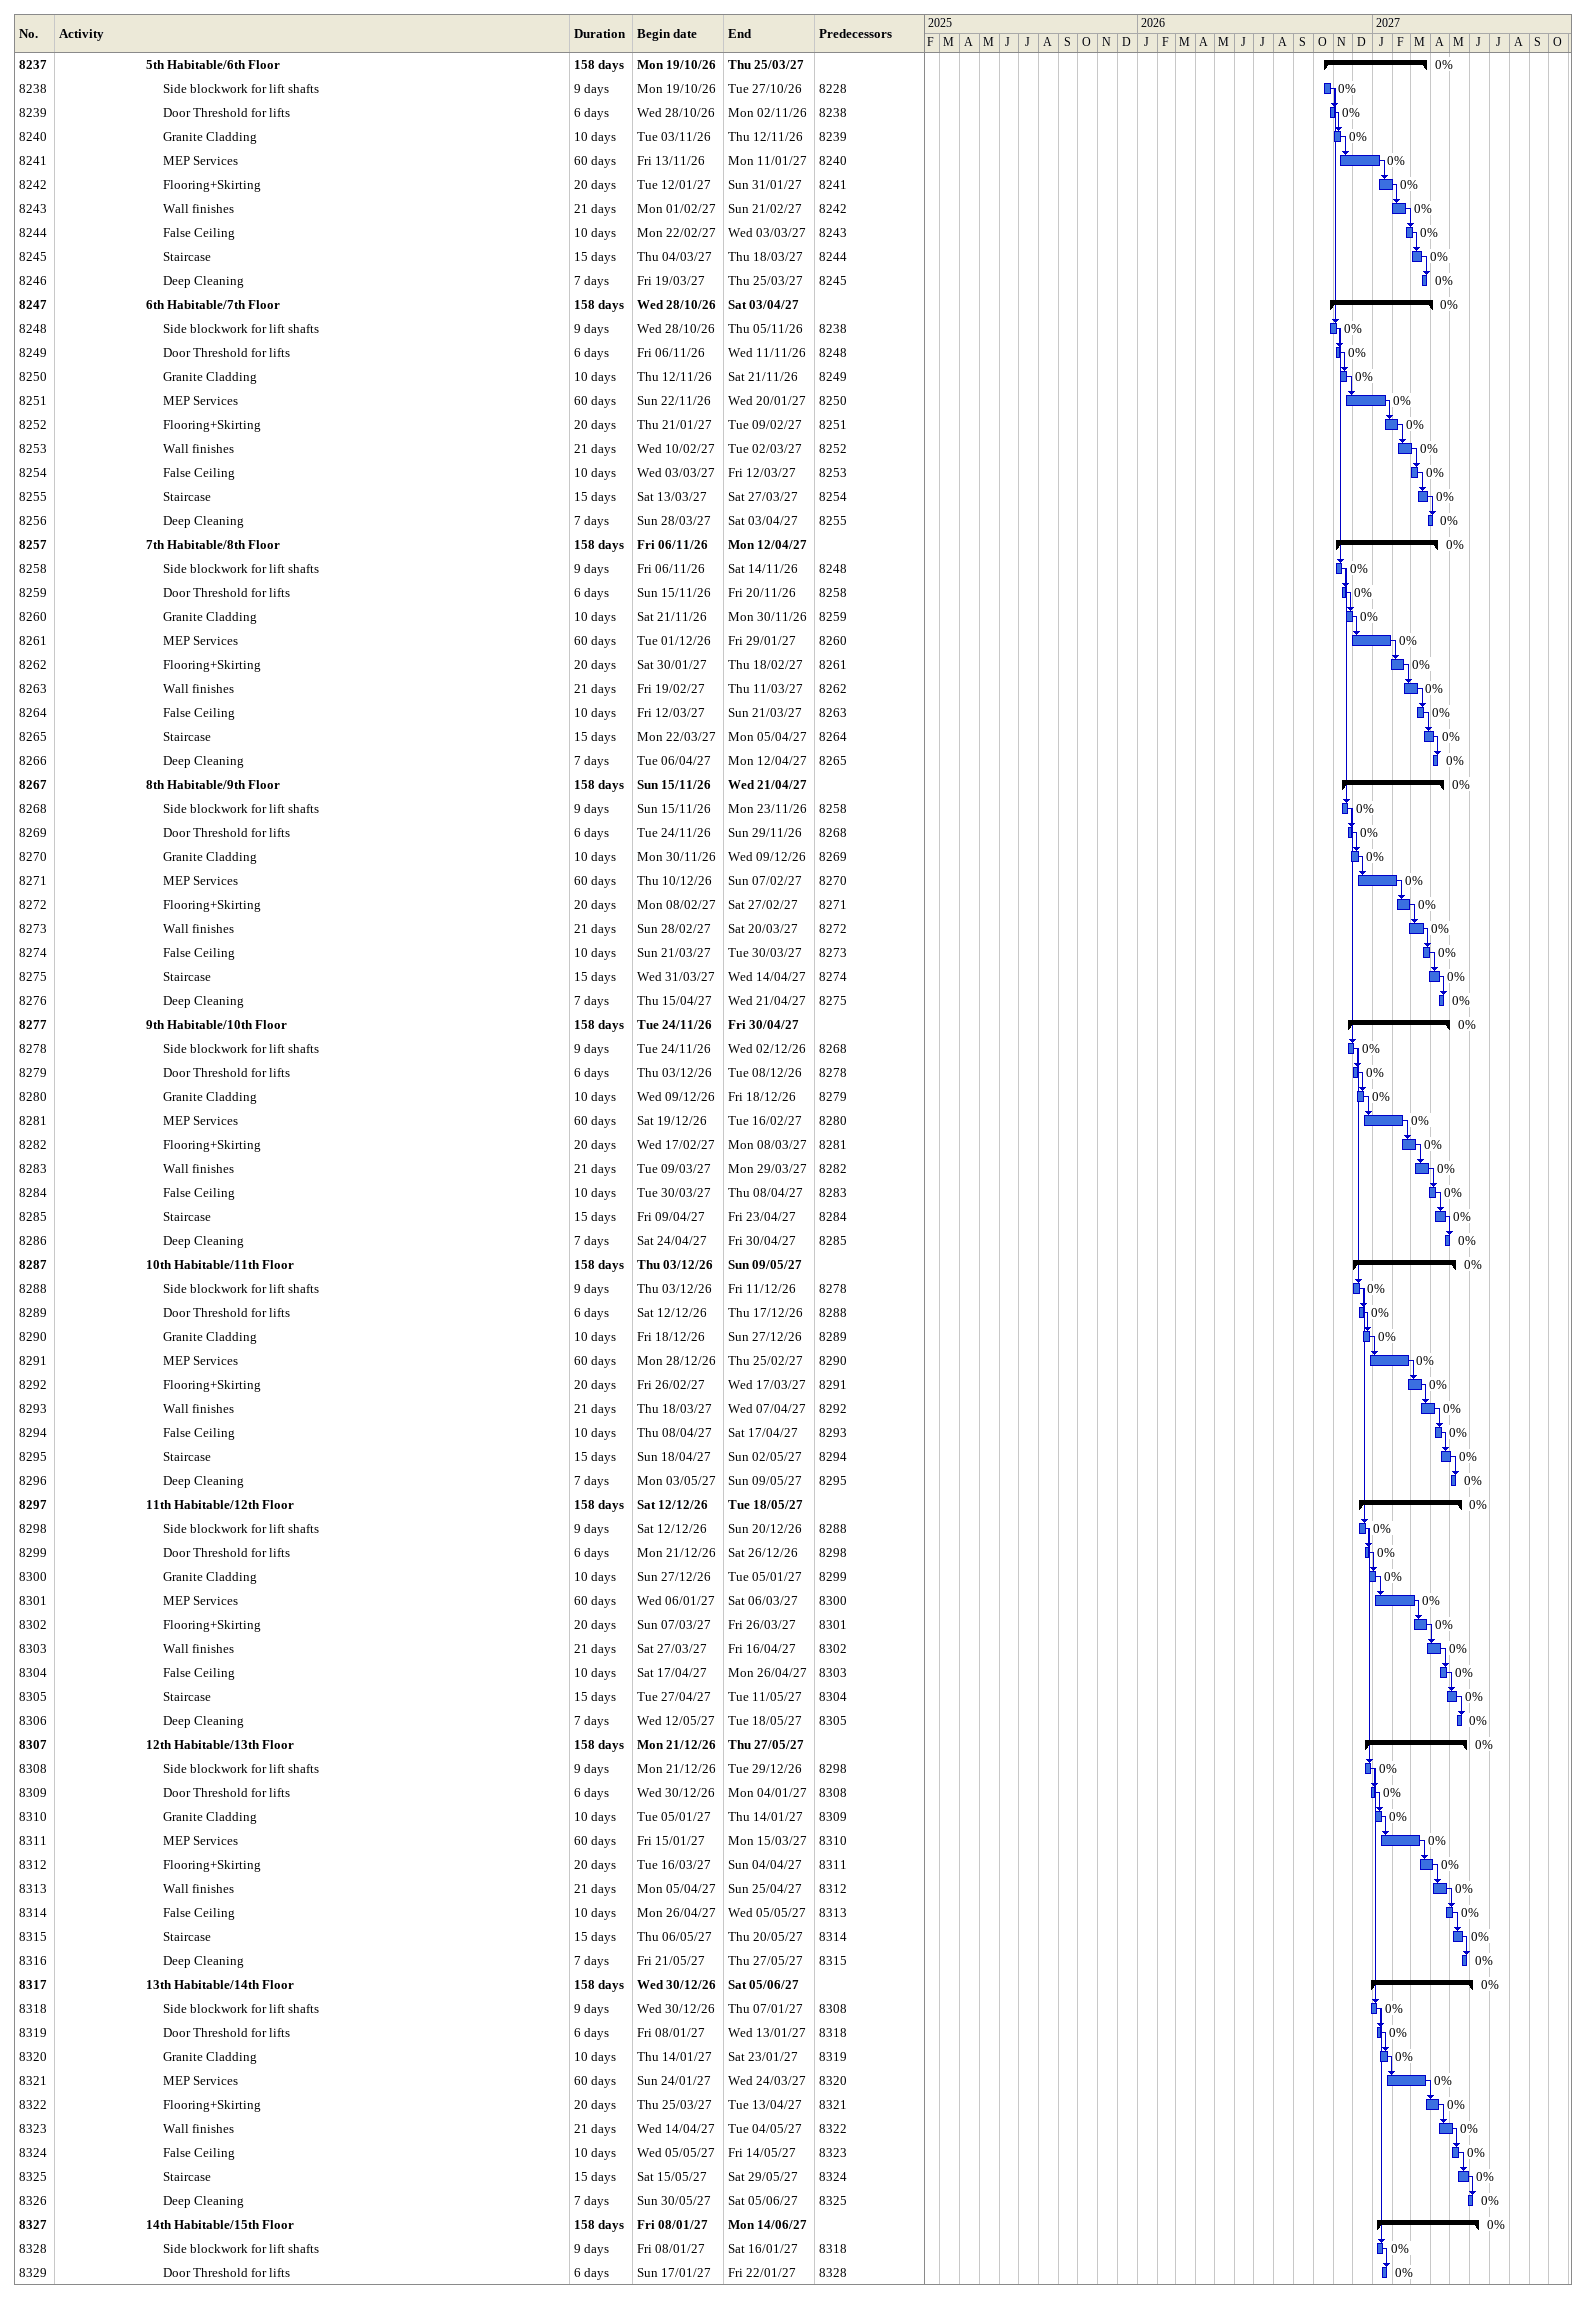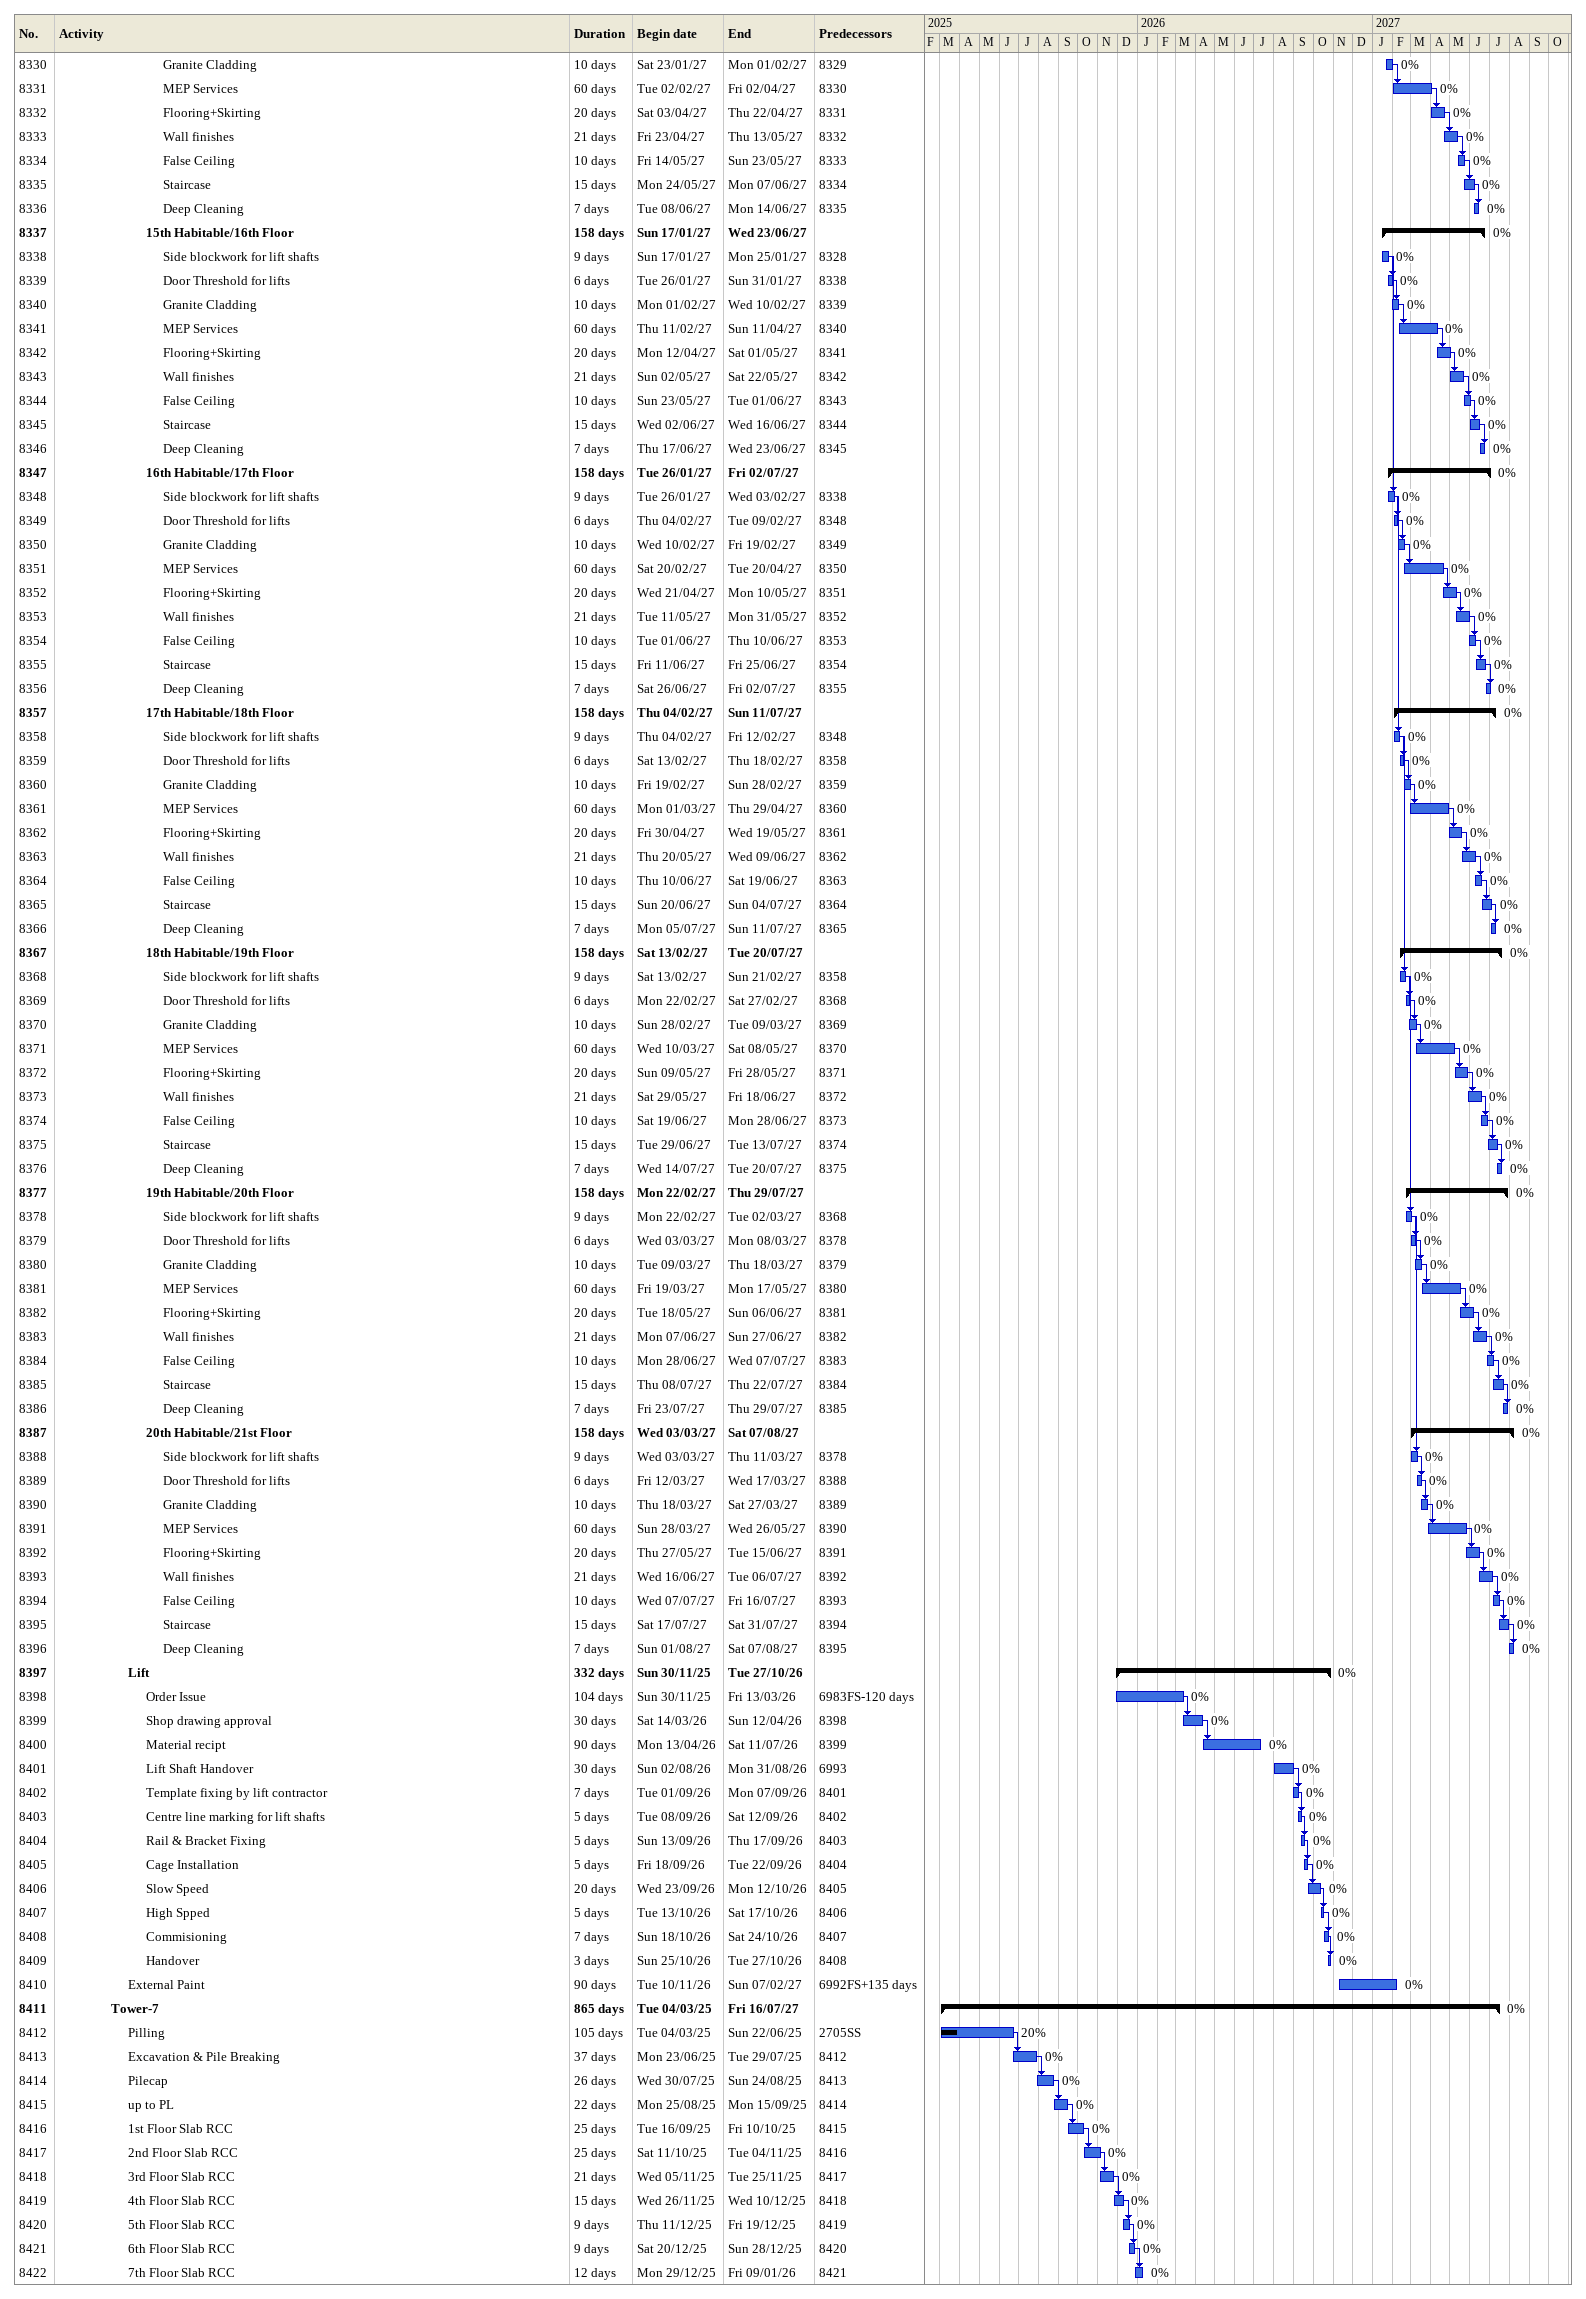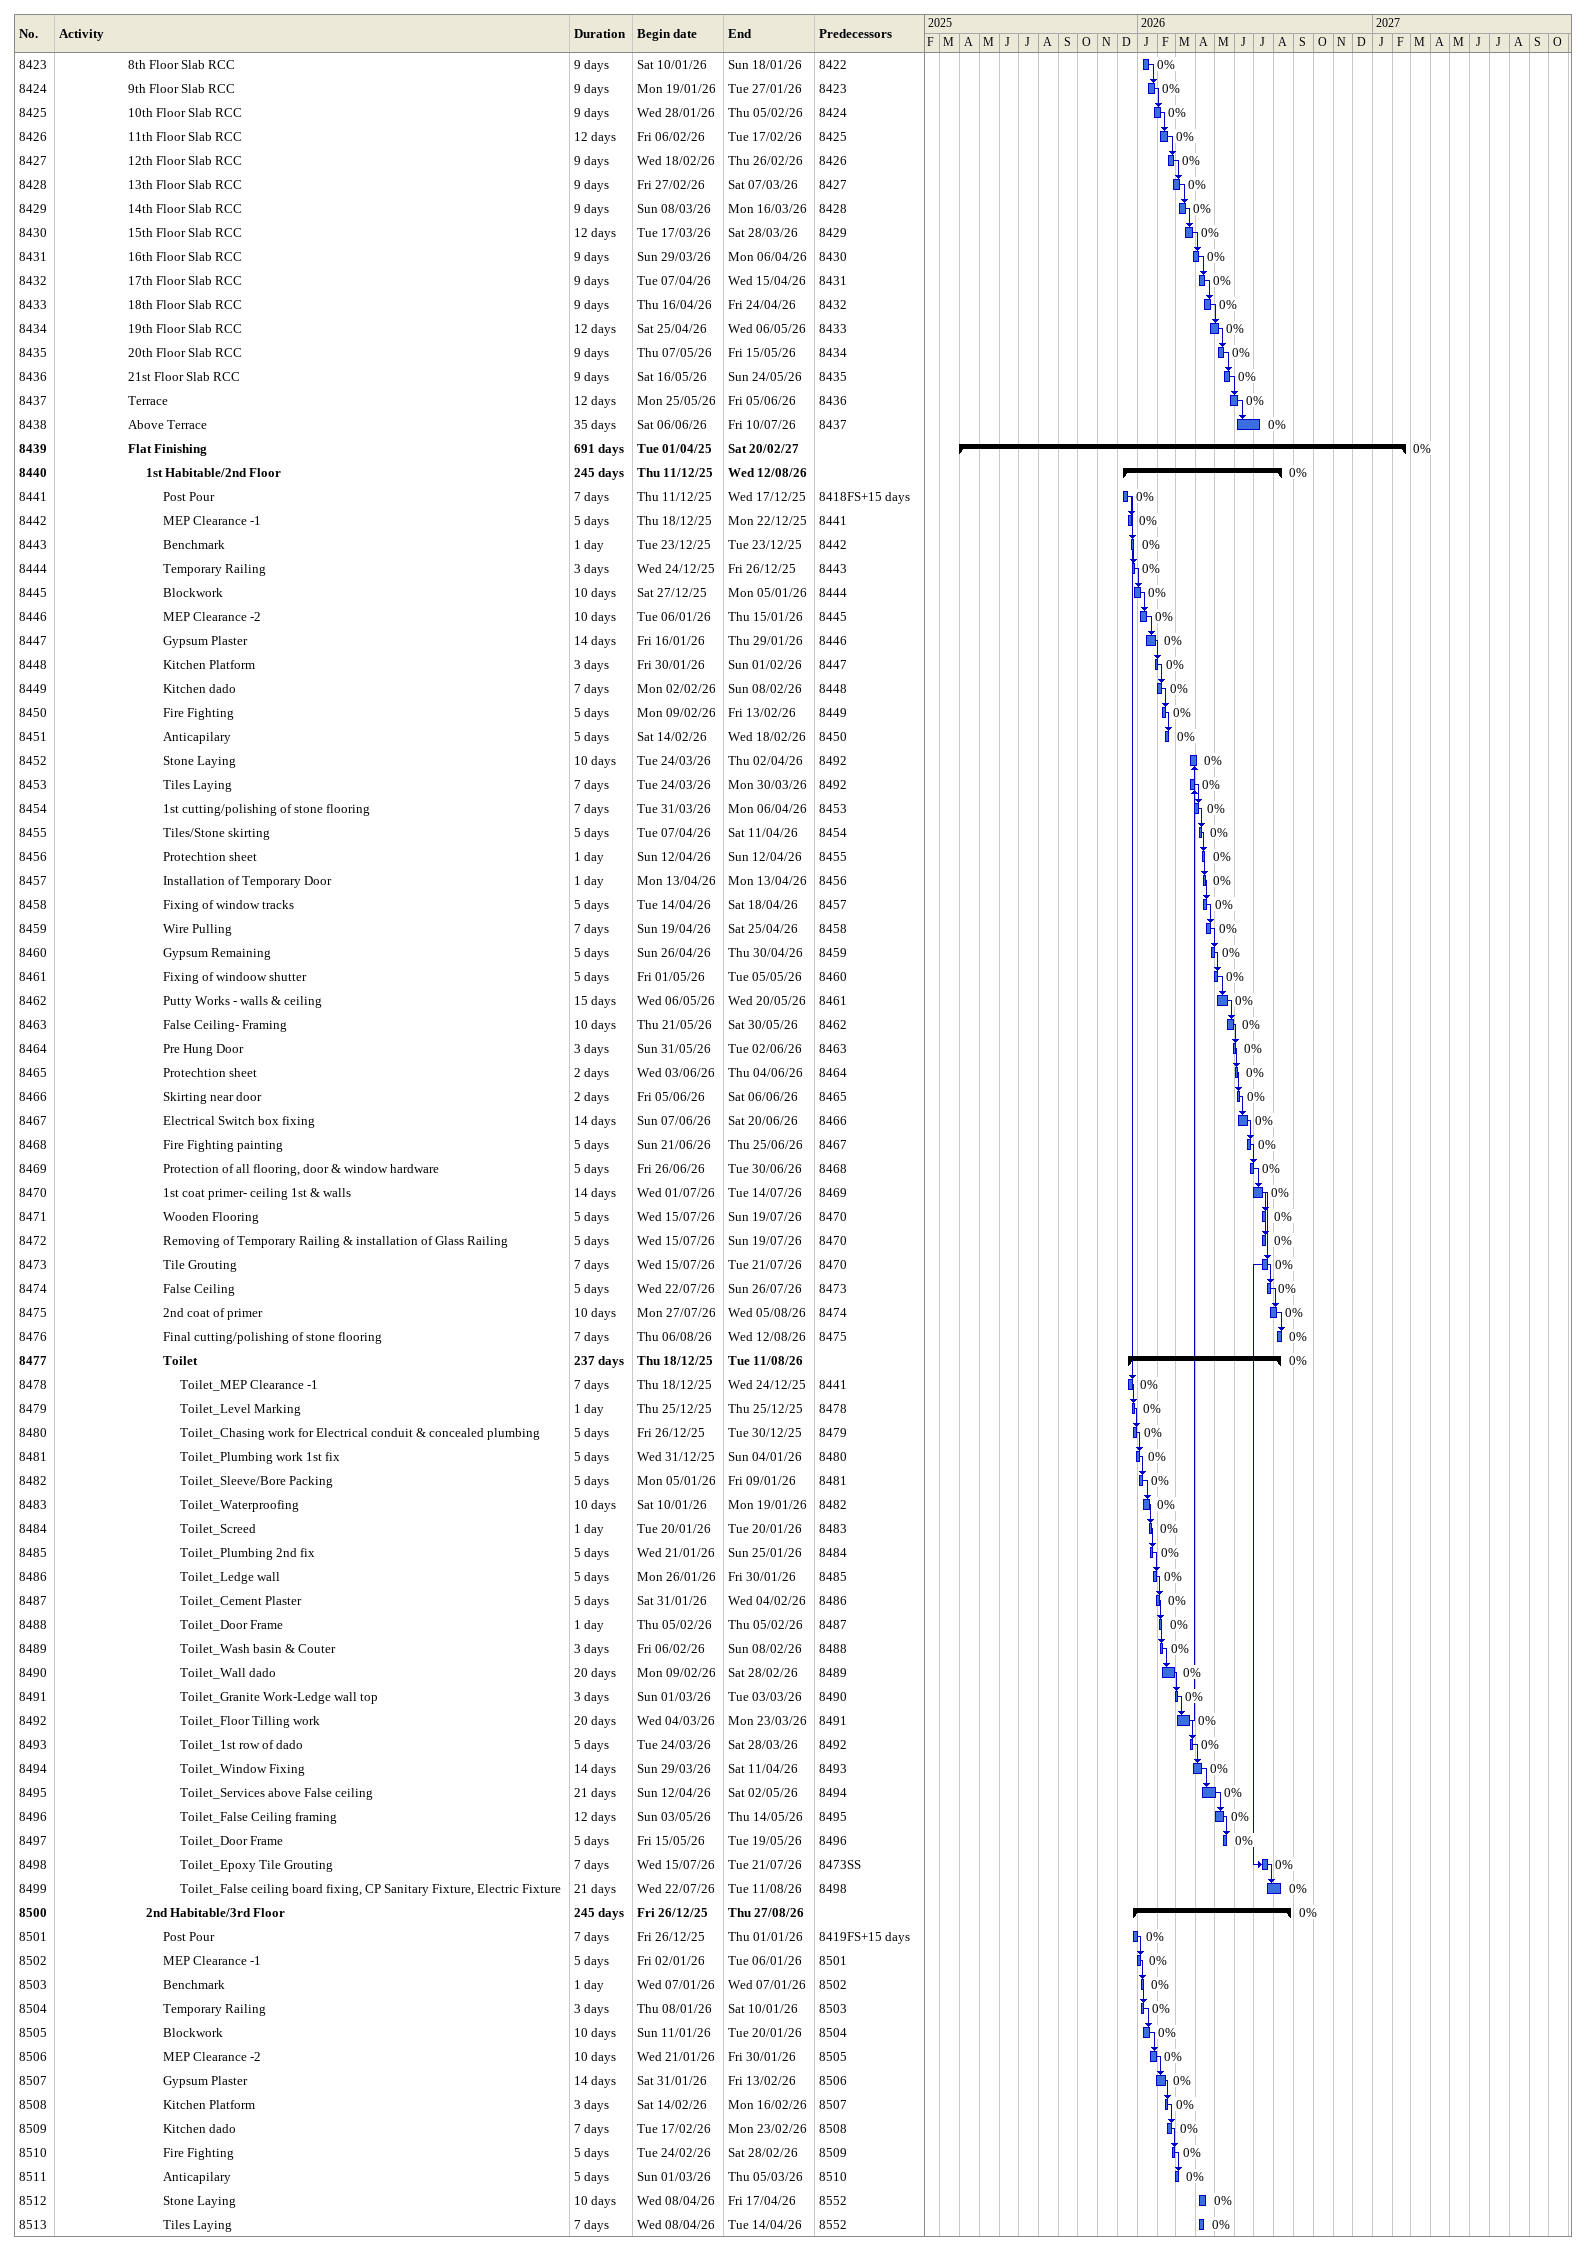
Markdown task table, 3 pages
| ID | Level | Task | Duration | Start | Finish | Predecessors | % complete |
|---|---|---|---|---|---|---|---|
| 8237 | 6 | **5th Habitable/6th Floor** | 158d | 2026-10-19 | 2027-03-25 |  | 0 |
| 8238 | 7 | Side blockwork for lift shafts | 9d | 2026-10-19 | 2026-10-27 | 8228 | 0 |
| 8239 | 7 | Door Threshold for lifts | 6d | 2026-10-28 | 2026-11-02 | 8238 | 0 |
| 8240 | 7 | Granite Cladding | 10d | 2026-11-03 | 2026-11-12 | 8239 | 0 |
| 8241 | 7 | MEP Services | 60d | 2026-11-13 | 2027-01-11 | 8240 | 0 |
| 8242 | 7 | Flooring+Skirting | 20d | 2027-01-12 | 2027-01-31 | 8241 | 0 |
| 8243 | 7 | Wall finishes | 21d | 2027-02-01 | 2027-02-21 | 8242 | 0 |
| 8244 | 7 | False Ceiling | 10d | 2027-02-22 | 2027-03-03 | 8243 | 0 |
| 8245 | 7 | Staircase | 15d | 2027-03-04 | 2027-03-18 | 8244 | 0 |
| 8246 | 7 | Deep Cleaning | 7d | 2027-03-19 | 2027-03-25 | 8245 | 0 |
| 8247 | 6 | **6th Habitable/7th Floor** | 158d | 2026-10-28 | 2027-04-03 |  | 0 |
| 8248 | 7 | Side blockwork for lift shafts | 9d | 2026-10-28 | 2026-11-05 | 8238 | 0 |
| 8249 | 7 | Door Threshold for lifts | 6d | 2026-11-06 | 2026-11-11 | 8248 | 0 |
| 8250 | 7 | Granite Cladding | 10d | 2026-11-12 | 2026-11-21 | 8249 | 0 |
| 8251 | 7 | MEP Services | 60d | 2026-11-22 | 2027-01-20 | 8250 | 0 |
| 8252 | 7 | Flooring+Skirting | 20d | 2027-01-21 | 2027-02-09 | 8251 | 0 |
| 8253 | 7 | Wall finishes | 21d | 2027-02-10 | 2027-03-02 | 8252 | 0 |
| 8254 | 7 | False Ceiling | 10d | 2027-03-03 | 2027-03-12 | 8253 | 0 |
| 8255 | 7 | Staircase | 15d | 2027-03-13 | 2027-03-27 | 8254 | 0 |
| 8256 | 7 | Deep Cleaning | 7d | 2027-03-28 | 2027-04-03 | 8255 | 0 |
| 8257 | 6 | **7th Habitable/8th Floor** | 158d | 2026-11-06 | 2027-04-12 |  | 0 |
| 8258 | 7 | Side blockwork for lift shafts | 9d | 2026-11-06 | 2026-11-14 | 8248 | 0 |
| 8259 | 7 | Door Threshold for lifts | 6d | 2026-11-15 | 2026-11-20 | 8258 | 0 |
| 8260 | 7 | Granite Cladding | 10d | 2026-11-21 | 2026-11-30 | 8259 | 0 |
| 8261 | 7 | MEP Services | 60d | 2026-12-01 | 2027-01-29 | 8260 | 0 |
| 8262 | 7 | Flooring+Skirting | 20d | 2027-01-30 | 2027-02-18 | 8261 | 0 |
| 8263 | 7 | Wall finishes | 21d | 2027-02-19 | 2027-03-11 | 8262 | 0 |
| 8264 | 7 | False Ceiling | 10d | 2027-03-12 | 2027-03-21 | 8263 | 0 |
| 8265 | 7 | Staircase | 15d | 2027-03-22 | 2027-04-05 | 8264 | 0 |
| 8266 | 7 | Deep Cleaning | 7d | 2027-04-06 | 2027-04-12 | 8265 | 0 |
| 8267 | 6 | **8th Habitable/9th Floor** | 158d | 2026-11-15 | 2027-04-21 |  | 0 |
| 8268 | 7 | Side blockwork for lift shafts | 9d | 2026-11-15 | 2026-11-23 | 8258 | 0 |
| 8269 | 7 | Door Threshold for lifts | 6d | 2026-11-24 | 2026-11-29 | 8268 | 0 |
| 8270 | 7 | Granite Cladding | 10d | 2026-11-30 | 2026-12-09 | 8269 | 0 |
| 8271 | 7 | MEP Services | 60d | 2026-12-10 | 2027-02-07 | 8270 | 0 |
| 8272 | 7 | Flooring+Skirting | 20d | 2027-02-08 | 2027-02-27 | 8271 | 0 |
| 8273 | 7 | Wall finishes | 21d | 2027-02-28 | 2027-03-20 | 8272 | 0 |
| 8274 | 7 | False Ceiling | 10d | 2027-03-21 | 2027-03-30 | 8273 | 0 |
| 8275 | 7 | Staircase | 15d | 2027-03-31 | 2027-04-14 | 8274 | 0 |
| 8276 | 7 | Deep Cleaning | 7d | 2027-04-15 | 2027-04-21 | 8275 | 0 |
| 8277 | 6 | **9th Habitable/10th Floor** | 158d | 2026-11-24 | 2027-04-30 |  | 0 |
| 8278 | 7 | Side blockwork for lift shafts | 9d | 2026-11-24 | 2026-12-02 | 8268 | 0 |
| 8279 | 7 | Door Threshold for lifts | 6d | 2026-12-03 | 2026-12-08 | 8278 | 0 |
| 8280 | 7 | Granite Cladding | 10d | 2026-12-09 | 2026-12-18 | 8279 | 0 |
| 8281 | 7 | MEP Services | 60d | 2026-12-19 | 2027-02-16 | 8280 | 0 |
| 8282 | 7 | Flooring+Skirting | 20d | 2027-02-17 | 2027-03-08 | 8281 | 0 |
| 8283 | 7 | Wall finishes | 21d | 2027-03-09 | 2027-03-29 | 8282 | 0 |
| 8284 | 7 | False Ceiling | 10d | 2027-03-30 | 2027-04-08 | 8283 | 0 |
| 8285 | 7 | Staircase | 15d | 2027-04-09 | 2027-04-23 | 8284 | 0 |
| 8286 | 7 | Deep Cleaning | 7d | 2027-04-24 | 2027-04-30 | 8285 | 0 |
| 8287 | 6 | **10th Habitable/11th Floor** | 158d | 2026-12-03 | 2027-05-09 |  | 0 |
| 8288 | 7 | Side blockwork for lift shafts | 9d | 2026-12-03 | 2026-12-11 | 8278 | 0 |
| 8289 | 7 | Door Threshold for lifts | 6d | 2026-12-12 | 2026-12-17 | 8288 | 0 |
| 8290 | 7 | Granite Cladding | 10d | 2026-12-18 | 2026-12-27 | 8289 | 0 |
| 8291 | 7 | MEP Services | 60d | 2026-12-28 | 2027-02-25 | 8290 | 0 |
| 8292 | 7 | Flooring+Skirting | 20d | 2027-02-26 | 2027-03-17 | 8291 | 0 |
| 8293 | 7 | Wall finishes | 21d | 2027-03-18 | 2027-04-07 | 8292 | 0 |
| 8294 | 7 | False Ceiling | 10d | 2027-04-08 | 2027-04-17 | 8293 | 0 |
| 8295 | 7 | Staircase | 15d | 2027-04-18 | 2027-05-02 | 8294 | 0 |
| 8296 | 7 | Deep Cleaning | 7d | 2027-05-03 | 2027-05-09 | 8295 | 0 |
| 8297 | 6 | **11th Habitable/12th Floor** | 158d | 2026-12-12 | 2027-05-18 |  | 0 |
| 8298 | 7 | Side blockwork for lift shafts | 9d | 2026-12-12 | 2026-12-20 | 8288 | 0 |
| 8299 | 7 | Door Threshold for lifts | 6d | 2026-12-21 | 2026-12-26 | 8298 | 0 |
| 8300 | 7 | Granite Cladding | 10d | 2026-12-27 | 2027-01-05 | 8299 | 0 |
| 8301 | 7 | MEP Services | 60d | 2027-01-06 | 2027-03-06 | 8300 | 0 |
| 8302 | 7 | Flooring+Skirting | 20d | 2027-03-07 | 2027-03-26 | 8301 | 0 |
| 8303 | 7 | Wall finishes | 21d | 2027-03-27 | 2027-04-16 | 8302 | 0 |
| 8304 | 7 | False Ceiling | 10d | 2027-04-17 | 2027-04-26 | 8303 | 0 |
| 8305 | 7 | Staircase | 15d | 2027-04-27 | 2027-05-11 | 8304 | 0 |
| 8306 | 7 | Deep Cleaning | 7d | 2027-05-12 | 2027-05-18 | 8305 | 0 |
| 8307 | 6 | **12th Habitable/13th Floor** | 158d | 2026-12-21 | 2027-05-27 |  | 0 |
| 8308 | 7 | Side blockwork for lift shafts | 9d | 2026-12-21 | 2026-12-29 | 8298 | 0 |
| 8309 | 7 | Door Threshold for lifts | 6d | 2026-12-30 | 2027-01-04 | 8308 | 0 |
| 8310 | 7 | Granite Cladding | 10d | 2027-01-05 | 2027-01-14 | 8309 | 0 |
| 8311 | 7 | MEP Services | 60d | 2027-01-15 | 2027-03-15 | 8310 | 0 |
| 8312 | 7 | Flooring+Skirting | 20d | 2027-03-16 | 2027-04-04 | 8311 | 0 |
| 8313 | 7 | Wall finishes | 21d | 2027-04-05 | 2027-04-25 | 8312 | 0 |
| 8314 | 7 | False Ceiling | 10d | 2027-04-26 | 2027-05-05 | 8313 | 0 |
| 8315 | 7 | Staircase | 15d | 2027-05-06 | 2027-05-20 | 8314 | 0 |
| 8316 | 7 | Deep Cleaning | 7d | 2027-05-21 | 2027-05-27 | 8315 | 0 |
| 8317 | 6 | **13th Habitable/14th Floor** | 158d | 2026-12-30 | 2027-06-05 |  | 0 |
| 8318 | 7 | Side blockwork for lift shafts | 9d | 2026-12-30 | 2027-01-07 | 8308 | 0 |
| 8319 | 7 | Door Threshold for lifts | 6d | 2027-01-08 | 2027-01-13 | 8318 | 0 |
| 8320 | 7 | Granite Cladding | 10d | 2027-01-14 | 2027-01-23 | 8319 | 0 |
| 8321 | 7 | MEP Services | 60d | 2027-01-24 | 2027-03-24 | 8320 | 0 |
| 8322 | 7 | Flooring+Skirting | 20d | 2027-03-25 | 2027-04-13 | 8321 | 0 |
| 8323 | 7 | Wall finishes | 21d | 2027-04-14 | 2027-05-04 | 8322 | 0 |
| 8324 | 7 | False Ceiling | 10d | 2027-05-05 | 2027-05-14 | 8323 | 0 |
| 8325 | 7 | Staircase | 15d | 2027-05-15 | 2027-05-29 | 8324 | 0 |
| 8326 | 7 | Deep Cleaning | 7d | 2027-05-30 | 2027-06-05 | 8325 | 0 |
| 8327 | 6 | **14th Habitable/15th Floor** | 158d | 2027-01-08 | 2027-06-14 |  | 0 |
| 8328 | 7 | Side blockwork for lift shafts | 9d | 2027-01-08 | 2027-01-16 | 8318 | 0 |
| 8329 | 7 | Door Threshold for lifts | 6d | 2027-01-17 | 2027-01-22 | 8328 | 0 |
| 8330 | 7 | Granite Cladding | 10d | 2027-01-23 | 2027-02-01 | 8329 | 0 |
| 8331 | 7 | MEP Services | 60d | 2027-02-02 | 2027-04-02 | 8330 | 0 |
| 8332 | 7 | Flooring+Skirting | 20d | 2027-04-03 | 2027-04-22 | 8331 | 0 |
| 8333 | 7 | Wall finishes | 21d | 2027-04-23 | 2027-05-13 | 8332 | 0 |
| 8334 | 7 | False Ceiling | 10d | 2027-05-14 | 2027-05-23 | 8333 | 0 |
| 8335 | 7 | Staircase | 15d | 2027-05-24 | 2027-06-07 | 8334 | 0 |
| 8336 | 7 | Deep Cleaning | 7d | 2027-06-08 | 2027-06-14 | 8335 | 0 |
| 8337 | 6 | **15th Habitable/16th Floor** | 158d | 2027-01-17 | 2027-06-23 |  | 0 |
| 8338 | 7 | Side blockwork for lift shafts | 9d | 2027-01-17 | 2027-01-25 | 8328 | 0 |
| 8339 | 7 | Door Threshold for lifts | 6d | 2027-01-26 | 2027-01-31 | 8338 | 0 |
| 8340 | 7 | Granite Cladding | 10d | 2027-02-01 | 2027-02-10 | 8339 | 0 |
| 8341 | 7 | MEP Services | 60d | 2027-02-11 | 2027-04-11 | 8340 | 0 |
| 8342 | 7 | Flooring+Skirting | 20d | 2027-04-12 | 2027-05-01 | 8341 | 0 |
| 8343 | 7 | Wall finishes | 21d | 2027-05-02 | 2027-05-22 | 8342 | 0 |
| 8344 | 7 | False Ceiling | 10d | 2027-05-23 | 2027-06-01 | 8343 | 0 |
| 8345 | 7 | Staircase | 15d | 2027-06-02 | 2027-06-16 | 8344 | 0 |
| 8346 | 7 | Deep Cleaning | 7d | 2027-06-17 | 2027-06-23 | 8345 | 0 |
| 8347 | 6 | **16th Habitable/17th Floor** | 158d | 2027-01-26 | 2027-07-02 |  | 0 |
| 8348 | 7 | Side blockwork for lift shafts | 9d | 2027-01-26 | 2027-02-03 | 8338 | 0 |
| 8349 | 7 | Door Threshold for lifts | 6d | 2027-02-04 | 2027-02-09 | 8348 | 0 |
| 8350 | 7 | Granite Cladding | 10d | 2027-02-10 | 2027-02-19 | 8349 | 0 |
| 8351 | 7 | MEP Services | 60d | 2027-02-20 | 2027-04-20 | 8350 | 0 |
| 8352 | 7 | Flooring+Skirting | 20d | 2027-04-21 | 2027-05-10 | 8351 | 0 |
| 8353 | 7 | Wall finishes | 21d | 2027-05-11 | 2027-05-31 | 8352 | 0 |
| 8354 | 7 | False Ceiling | 10d | 2027-06-01 | 2027-06-10 | 8353 | 0 |
| 8355 | 7 | Staircase | 15d | 2027-06-11 | 2027-06-25 | 8354 | 0 |
| 8356 | 7 | Deep Cleaning | 7d | 2027-06-26 | 2027-07-02 | 8355 | 0 |
| 8357 | 6 | **17th Habitable/18th Floor** | 158d | 2027-02-04 | 2027-07-11 |  | 0 |
| 8358 | 7 | Side blockwork for lift shafts | 9d | 2027-02-04 | 2027-02-12 | 8348 | 0 |
| 8359 | 7 | Door Threshold for lifts | 6d | 2027-02-13 | 2027-02-18 | 8358 | 0 |
| 8360 | 7 | Granite Cladding | 10d | 2027-02-19 | 2027-02-28 | 8359 | 0 |
| 8361 | 7 | MEP Services | 60d | 2027-03-01 | 2027-04-29 | 8360 | 0 |
| 8362 | 7 | Flooring+Skirting | 20d | 2027-04-30 | 2027-05-19 | 8361 | 0 |
| 8363 | 7 | Wall finishes | 21d | 2027-05-20 | 2027-06-09 | 8362 | 0 |
| 8364 | 7 | False Ceiling | 10d | 2027-06-10 | 2027-06-19 | 8363 | 0 |
| 8365 | 7 | Staircase | 15d | 2027-06-20 | 2027-07-04 | 8364 | 0 |
| 8366 | 7 | Deep Cleaning | 7d | 2027-07-05 | 2027-07-11 | 8365 | 0 |
| 8367 | 6 | **18th Habitable/19th Floor** | 158d | 2027-02-13 | 2027-07-20 |  | 0 |
| 8368 | 7 | Side blockwork for lift shafts | 9d | 2027-02-13 | 2027-02-21 | 8358 | 0 |
| 8369 | 7 | Door Threshold for lifts | 6d | 2027-02-22 | 2027-02-27 | 8368 | 0 |
| 8370 | 7 | Granite Cladding | 10d | 2027-02-28 | 2027-03-09 | 8369 | 0 |
| 8371 | 7 | MEP Services | 60d | 2027-03-10 | 2027-05-08 | 8370 | 0 |
| 8372 | 7 | Flooring+Skirting | 20d | 2027-05-09 | 2027-05-28 | 8371 | 0 |
| 8373 | 7 | Wall finishes | 21d | 2027-05-29 | 2027-06-18 | 8372 | 0 |
| 8374 | 7 | False Ceiling | 10d | 2027-06-19 | 2027-06-28 | 8373 | 0 |
| 8375 | 7 | Staircase | 15d | 2027-06-29 | 2027-07-13 | 8374 | 0 |
| 8376 | 7 | Deep Cleaning | 7d | 2027-07-14 | 2027-07-20 | 8375 | 0 |
| 8377 | 6 | **19th Habitable/20th Floor** | 158d | 2027-02-22 | 2027-07-29 |  | 0 |
| 8378 | 7 | Side blockwork for lift shafts | 9d | 2027-02-22 | 2027-03-02 | 8368 | 0 |
| 8379 | 7 | Door Threshold for lifts | 6d | 2027-03-03 | 2027-03-08 | 8378 | 0 |
| 8380 | 7 | Granite Cladding | 10d | 2027-03-09 | 2027-03-18 | 8379 | 0 |
| 8381 | 7 | MEP Services | 60d | 2027-03-19 | 2027-05-17 | 8380 | 0 |
| 8382 | 7 | Flooring+Skirting | 20d | 2027-05-18 | 2027-06-06 | 8381 | 0 |
| 8383 | 7 | Wall finishes | 21d | 2027-06-07 | 2027-06-27 | 8382 | 0 |
| 8384 | 7 | False Ceiling | 10d | 2027-06-28 | 2027-07-07 | 8383 | 0 |
| 8385 | 7 | Staircase | 15d | 2027-07-08 | 2027-07-22 | 8384 | 0 |
| 8386 | 7 | Deep Cleaning | 7d | 2027-07-23 | 2027-07-29 | 8385 | 0 |
| 8387 | 6 | **20th Habitable/21st Floor** | 158d | 2027-03-03 | 2027-08-07 |  | 0 |
| 8388 | 7 | Side blockwork for lift shafts | 9d | 2027-03-03 | 2027-03-11 | 8378 | 0 |
| 8389 | 7 | Door Threshold for lifts | 6d | 2027-03-12 | 2027-03-17 | 8388 | 0 |
| 8390 | 7 | Granite Cladding | 10d | 2027-03-18 | 2027-03-27 | 8389 | 0 |
| 8391 | 7 | MEP Services | 60d | 2027-03-28 | 2027-05-26 | 8390 | 0 |
| 8392 | 7 | Flooring+Skirting | 20d | 2027-05-27 | 2027-06-15 | 8391 | 0 |
| 8393 | 7 | Wall finishes | 21d | 2027-06-16 | 2027-07-06 | 8392 | 0 |
| 8394 | 7 | False Ceiling | 10d | 2027-07-07 | 2027-07-16 | 8393 | 0 |
| 8395 | 7 | Staircase | 15d | 2027-07-17 | 2027-07-31 | 8394 | 0 |
| 8396 | 7 | Deep Cleaning | 7d | 2027-08-01 | 2027-08-07 | 8395 | 0 |
| 8397 | 5 | **Lift** | 332d | 2025-11-30 | 2026-10-27 |  | 0 |
| 8398 | 6 | Order Issue | 104d | 2025-11-30 | 2026-03-13 | 6983FS-120d | 0 |
| 8399 | 6 | Shop drawing approval | 30d | 2026-03-14 | 2026-04-12 | 8398 | 0 |
| 8400 | 6 | Material recipt | 90d | 2026-04-13 | 2026-07-11 | 8399 | 0 |
| 8401 | 6 | Lift Shaft Handover | 30d | 2026-08-02 | 2026-08-31 | 6993 | 0 |
| 8402 | 6 | Template fixing by lift contractor | 7d | 2026-09-01 | 2026-09-07 | 8401 | 0 |
| 8403 | 6 | Centre line marking for lift shafts | 5d | 2026-09-08 | 2026-09-12 | 8402 | 0 |
| 8404 | 6 | Rail & Bracket Fixing | 5d | 2026-09-13 | 2026-09-17 | 8403 | 0 |
| 8405 | 6 | Cage Installation | 5d | 2026-09-18 | 2026-09-22 | 8404 | 0 |
| 8406 | 6 | Slow Speed | 20d | 2026-09-23 | 2026-10-12 | 8405 | 0 |
| 8407 | 6 | High Spped | 5d | 2026-10-13 | 2026-10-17 | 8406 | 0 |
| 8408 | 6 | Commisioning | 7d | 2026-10-18 | 2026-10-24 | 8407 | 0 |
| 8409 | 6 | Handover | 3d | 2026-10-25 | 2026-10-27 | 8408 | 0 |
| 8410 | 5 | External Paint | 90d | 2026-11-10 | 2027-02-07 | 6992FS+135d | 0 |
| 8411 | 4 | **Tower-7** | 865d | 2025-03-04 | 2027-07-16 |  | 0 |
| 8412 | 5 | Pilling | 105d | 2025-03-04 | 2025-06-22 | 2705SS | 20 |
| 8413 | 5 | Excavation & Pile Breaking | 37d | 2025-06-23 | 2025-07-29 | 8412 | 0 |
| 8414 | 5 | Pilecap | 26d | 2025-07-30 | 2025-08-24 | 8413 | 0 |
| 8415 | 5 | up to PL | 22d | 2025-08-25 | 2025-09-15 | 8414 | 0 |
| 8416 | 5 | 1st Floor Slab RCC | 25d | 2025-09-16 | 2025-10-10 | 8415 | 0 |
| 8417 | 5 | 2nd Floor Slab RCC | 25d | 2025-10-11 | 2025-11-04 | 8416 | 0 |
| 8418 | 5 | 3rd Floor Slab RCC | 21d | 2025-11-05 | 2025-11-25 | 8417 | 0 |
| 8419 | 5 | 4th Floor Slab RCC | 15d | 2025-11-26 | 2025-12-10 | 8418 | 0 |
| 8420 | 5 | 5th Floor Slab RCC | 9d | 2025-12-11 | 2025-12-19 | 8419 | 0 |
| 8421 | 5 | 6th Floor Slab RCC | 9d | 2025-12-20 | 2025-12-28 | 8420 | 0 |
| 8422 | 5 | 7th Floor Slab RCC | 12d | 2025-12-29 | 2026-01-09 | 8421 | 0 |
| 8423 | 5 | 8th Floor Slab RCC | 9d | 2026-01-10 | 2026-01-18 | 8422 | 0 |
| 8424 | 5 | 9th Floor Slab RCC | 9d | 2026-01-19 | 2026-01-27 | 8423 | 0 |
| 8425 | 5 | 10th Floor Slab RCC | 9d | 2026-01-28 | 2026-02-05 | 8424 | 0 |
| 8426 | 5 | 11th Floor Slab RCC | 12d | 2026-02-06 | 2026-02-17 | 8425 | 0 |
| 8427 | 5 | 12th Floor Slab RCC | 9d | 2026-02-18 | 2026-02-26 | 8426 | 0 |
| 8428 | 5 | 13th Floor Slab RCC | 9d | 2026-02-27 | 2026-03-07 | 8427 | 0 |
| 8429 | 5 | 14th Floor Slab RCC | 9d | 2026-03-08 | 2026-03-16 | 8428 | 0 |
| 8430 | 5 | 15th Floor Slab RCC | 12d | 2026-03-17 | 2026-03-28 | 8429 | 0 |
| 8431 | 5 | 16th Floor Slab RCC | 9d | 2026-03-29 | 2026-04-06 | 8430 | 0 |
| 8432 | 5 | 17th Floor Slab RCC | 9d | 2026-04-07 | 2026-04-15 | 8431 | 0 |
| 8433 | 5 | 18th Floor Slab RCC | 9d | 2026-04-16 | 2026-04-24 | 8432 | 0 |
| 8434 | 5 | 19th Floor Slab RCC | 12d | 2026-04-25 | 2026-05-06 | 8433 | 0 |
| 8435 | 5 | 20th Floor Slab RCC | 9d | 2026-05-07 | 2026-05-15 | 8434 | 0 |
| 8436 | 5 | 21st Floor Slab RCC | 9d | 2026-05-16 | 2026-05-24 | 8435 | 0 |
| 8437 | 5 | Terrace | 12d | 2026-05-25 | 2026-06-05 | 8436 | 0 |
| 8438 | 5 | Above Terrace | 35d | 2026-06-06 | 2026-07-10 | 8437 | 0 |
| 8439 | 5 | **Flat Finishing** | 691d | 2025-04-01 | 2027-02-20 |  | 0 |
| 8440 | 6 | **1st Habitable/2nd Floor** | 245d | 2025-12-11 | 2026-08-12 |  | 0 |
| 8441 | 7 | Post Pour | 7d | 2025-12-11 | 2025-12-17 | 8418FS+15d | 0 |
| 8442 | 7 | MEP Clearance -1 | 5d | 2025-12-18 | 2025-12-22 | 8441 | 0 |
| 8443 | 7 | Benchmark | 1d | 2025-12-23 | 2025-12-23 | 8442 | 0 |
| 8444 | 7 | Temporary Railing | 3d | 2025-12-24 | 2025-12-26 | 8443 | 0 |
| 8445 | 7 | Blockwork | 10d | 2025-12-27 | 2026-01-05 | 8444 | 0 |
| 8446 | 7 | MEP Clearance -2 | 10d | 2026-01-06 | 2026-01-15 | 8445 | 0 |
| 8447 | 7 | Gypsum Plaster | 14d | 2026-01-16 | 2026-01-29 | 8446 | 0 |
| 8448 | 7 | Kitchen Platform | 3d | 2026-01-30 | 2026-02-01 | 8447 | 0 |
| 8449 | 7 | Kitchen dado | 7d | 2026-02-02 | 2026-02-08 | 8448 | 0 |
| 8450 | 7 | Fire Fighting | 5d | 2026-02-09 | 2026-02-13 | 8449 | 0 |
| 8451 | 7 | Anticapilary | 5d | 2026-02-14 | 2026-02-18 | 8450 | 0 |
| 8452 | 7 | Stone Laying | 10d | 2026-03-24 | 2026-04-02 | 8492 | 0 |
| 8453 | 7 | Tiles Laying | 7d | 2026-03-24 | 2026-03-30 | 8492 | 0 |
| 8454 | 7 | 1st cutting/polishing of stone flooring | 7d | 2026-03-31 | 2026-04-06 | 8453 | 0 |
| 8455 | 7 | Tiles/Stone skirting | 5d | 2026-04-07 | 2026-04-11 | 8454 | 0 |
| 8456 | 7 | Protechtion sheet | 1d | 2026-04-12 | 2026-04-12 | 8455 | 0 |
| 8457 | 7 | Installation of Temporary Door | 1d | 2026-04-13 | 2026-04-13 | 8456 | 0 |
| 8458 | 7 | Fixing of window tracks | 5d | 2026-04-14 | 2026-04-18 | 8457 | 0 |
| 8459 | 7 | Wire Pulling | 7d | 2026-04-19 | 2026-04-25 | 8458 | 0 |
| 8460 | 7 | Gypsum Remaining | 5d | 2026-04-26 | 2026-04-30 | 8459 | 0 |
| 8461 | 7 | Fixing of windoow shutter | 5d | 2026-05-01 | 2026-05-05 | 8460 | 0 |
| 8462 | 7 | Putty Works - walls & ceiling | 15d | 2026-05-06 | 2026-05-20 | 8461 | 0 |
| 8463 | 7 | False Ceiling- Framing | 10d | 2026-05-21 | 2026-05-30 | 8462 | 0 |
| 8464 | 7 | Pre Hung Door | 3d | 2026-05-31 | 2026-06-02 | 8463 | 0 |
| 8465 | 7 | Protechtion sheet | 2d | 2026-06-03 | 2026-06-04 | 8464 | 0 |
| 8466 | 7 | Skirting near door | 2d | 2026-06-05 | 2026-06-06 | 8465 | 0 |
| 8467 | 7 | Electrical Switch box fixing | 14d | 2026-06-07 | 2026-06-20 | 8466 | 0 |
| 8468 | 7 | Fire Fighting painting | 5d | 2026-06-21 | 2026-06-25 | 8467 | 0 |
| 8469 | 7 | Protection of all flooring, door & window hardware | 5d | 2026-06-26 | 2026-06-30 | 8468 | 0 |
| 8470 | 7 | 1st coat primer- ceiling 1st & walls | 14d | 2026-07-01 | 2026-07-14 | 8469 | 0 |
| 8471 | 7 | Wooden Flooring | 5d | 2026-07-15 | 2026-07-19 | 8470 | 0 |
| 8472 | 7 | Removing of Temporary Railing & installation of Glass Railing | 5d | 2026-07-15 | 2026-07-19 | 8470 | 0 |
| 8473 | 7 | Tile Grouting | 7d | 2026-07-15 | 2026-07-21 | 8470 | 0 |
| 8474 | 7 | False Ceiling | 5d | 2026-07-22 | 2026-07-26 | 8473 | 0 |
| 8475 | 7 | 2nd coat of primer | 10d | 2026-07-27 | 2026-08-05 | 8474 | 0 |
| 8476 | 7 | Final cutting/polishing of stone flooring | 7d | 2026-08-06 | 2026-08-12 | 8475 | 0 |
| 8477 | 7 | **Toilet** | 237d | 2025-12-18 | 2026-08-11 |  | 0 |
| 8478 | 8 | Toilet_MEP Clearance -1 | 7d | 2025-12-18 | 2025-12-24 | 8441 | 0 |
| 8479 | 8 | Toilet_Level Marking | 1d | 2025-12-25 | 2025-12-25 | 8478 | 0 |
| 8480 | 8 | Toilet_Chasing work for Electrical conduit & concealed plumbing | 5d | 2025-12-26 | 2025-12-30 | 8479 | 0 |
| 8481 | 8 | Toilet_Plumbing work 1st fix | 5d | 2025-12-31 | 2026-01-04 | 8480 | 0 |
| 8482 | 8 | Toilet_Sleeve/Bore Packing | 5d | 2026-01-05 | 2026-01-09 | 8481 | 0 |
| 8483 | 8 | Toilet_Waterproofing | 10d | 2026-01-10 | 2026-01-19 | 8482 | 0 |
| 8484 | 8 | Toilet_Screed | 1d | 2026-01-20 | 2026-01-20 | 8483 | 0 |
| 8485 | 8 | Toilet_Plumbing 2nd fix | 5d | 2026-01-21 | 2026-01-25 | 8484 | 0 |
| 8486 | 8 | Toilet_Ledge wall | 5d | 2026-01-26 | 2026-01-30 | 8485 | 0 |
| 8487 | 8 | Toilet_Cement Plaster | 5d | 2026-01-31 | 2026-02-04 | 8486 | 0 |
| 8488 | 8 | Toilet_Door Frame | 1d | 2026-02-05 | 2026-02-05 | 8487 | 0 |
| 8489 | 8 | Toilet_Wash basin & Couter | 3d | 2026-02-06 | 2026-02-08 | 8488 | 0 |
| 8490 | 8 | Toilet_Wall dado | 20d | 2026-02-09 | 2026-02-28 | 8489 | 0 |
| 8491 | 8 | Toilet_Granite Work-Ledge wall top | 3d | 2026-03-01 | 2026-03-03 | 8490 | 0 |
| 8492 | 8 | Toilet_Floor Tilling work | 20d | 2026-03-04 | 2026-03-23 | 8491 | 0 |
| 8493 | 8 | Toilet_1st row of dado | 5d | 2026-03-24 | 2026-03-28 | 8492 | 0 |
| 8494 | 8 | Toilet_Window Fixing | 14d | 2026-03-29 | 2026-04-11 | 8493 | 0 |
| 8495 | 8 | Toilet_Services above False ceiling | 21d | 2026-04-12 | 2026-05-02 | 8494 | 0 |
| 8496 | 8 | Toilet_False Ceiling framing | 12d | 2026-05-03 | 2026-05-14 | 8495 | 0 |
| 8497 | 8 | Toilet_Door Frame | 5d | 2026-05-15 | 2026-05-19 | 8496 | 0 |
| 8498 | 8 | Toilet_Epoxy Tile Grouting | 7d | 2026-07-15 | 2026-07-21 | 8473SS | 0 |
| 8499 | 8 | Toilet_False ceiling board fixing, CP Sanitary Fixture, Electric Fixture | 21d | 2026-07-22 | 2026-08-11 | 8498 | 0 |
| 8500 | 6 | **2nd Habitable/3rd Floor** | 245d | 2025-12-26 | 2026-08-27 |  | 0 |
| 8501 | 7 | Post Pour | 7d | 2025-12-26 | 2026-01-01 | 8419FS+15d | 0 |
| 8502 | 7 | MEP Clearance -1 | 5d | 2026-01-02 | 2026-01-06 | 8501 | 0 |
| 8503 | 7 | Benchmark | 1d | 2026-01-07 | 2026-01-07 | 8502 | 0 |
| 8504 | 7 | Temporary Railing | 3d | 2026-01-08 | 2026-01-10 | 8503 | 0 |
| 8505 | 7 | Blockwork | 10d | 2026-01-11 | 2026-01-20 | 8504 | 0 |
| 8506 | 7 | MEP Clearance -2 | 10d | 2026-01-21 | 2026-01-30 | 8505 | 0 |
| 8507 | 7 | Gypsum Plaster | 14d | 2026-01-31 | 2026-02-13 | 8506 | 0 |
| 8508 | 7 | Kitchen Platform | 3d | 2026-02-14 | 2026-02-16 | 8507 | 0 |
| 8509 | 7 | Kitchen dado | 7d | 2026-02-17 | 2026-02-23 | 8508 | 0 |
| 8510 | 7 | Fire Fighting | 5d | 2026-02-24 | 2026-02-28 | 8509 | 0 |
| 8511 | 7 | Anticapilary | 5d | 2026-03-01 | 2026-03-05 | 8510 | 0 |
| 8512 | 7 | Stone Laying | 10d | 2026-04-08 | 2026-04-17 | 8552 | 0 |
| 8513 | 7 | Tiles Laying | 7d | 2026-04-08 | 2026-04-14 | 8552 | 0 |
